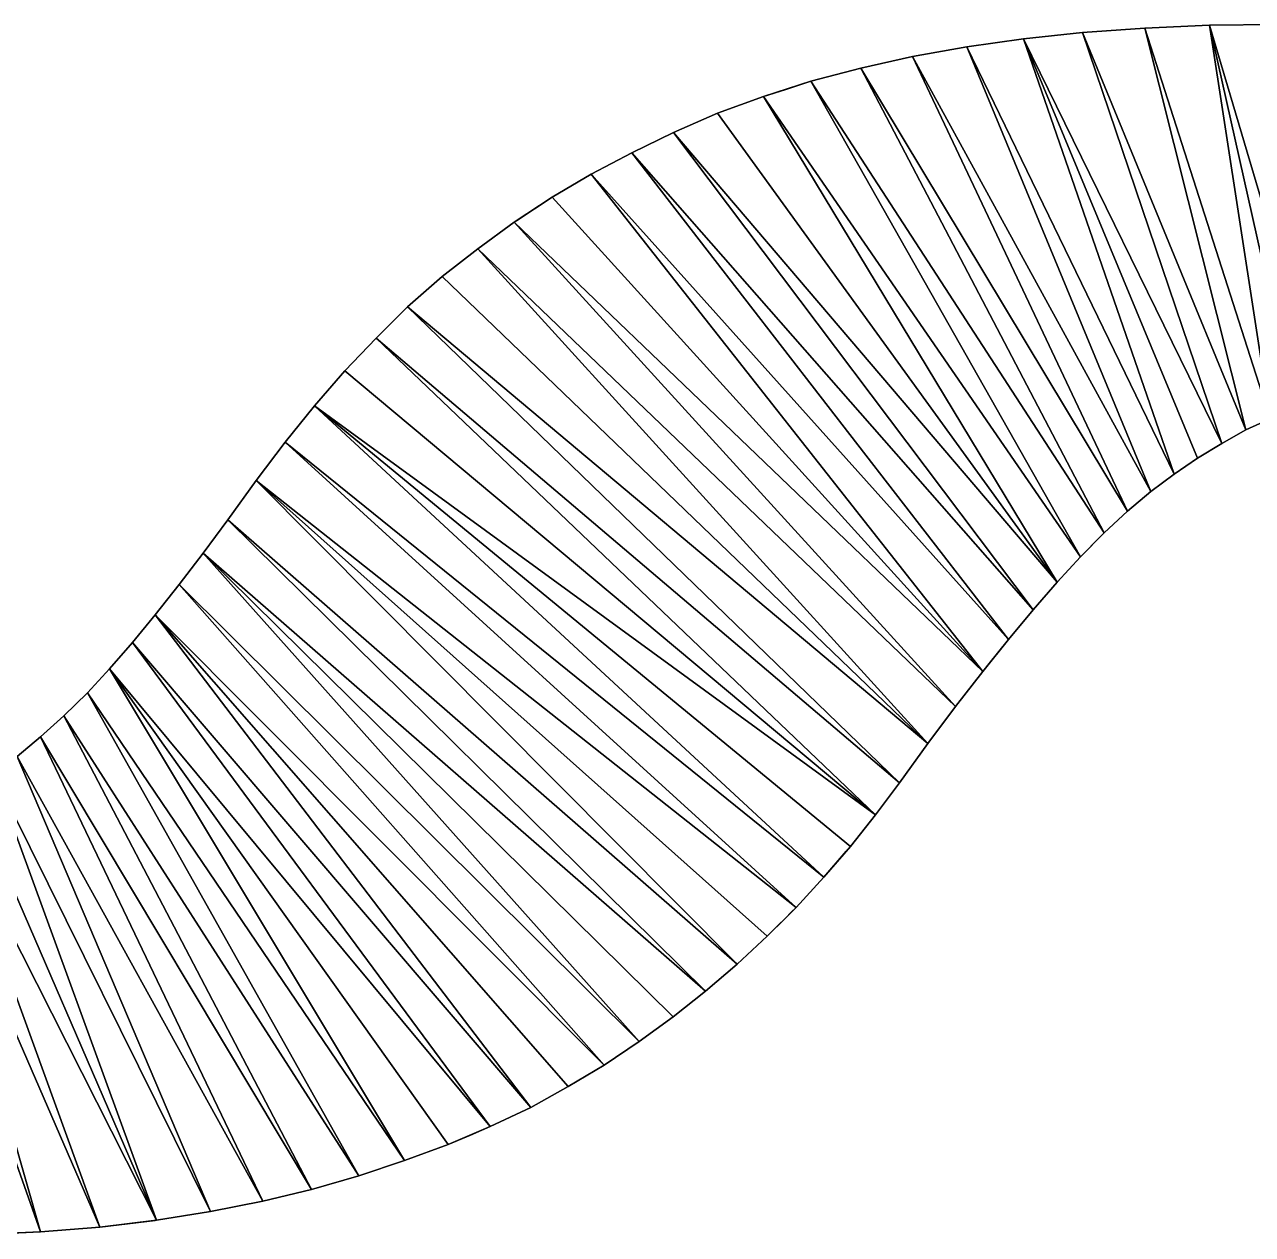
# Model space of a CAD drawing. Header units: inches. Extents: x 62 to 1153, y 3 to 780.
# Drawn here: x 407.279 to 409.273, y 195.275 to 197.239 of the extents above; entities that cross this region are included whole.
import ezdxf

# ---------------------------------------------------------------- set-up
doc = ezdxf.new("R2010")
doc.units = ezdxf.units.IN
doc.header["$MEASUREMENT"] = 0
doc.layers.add('ConstLine', color=6, linetype='Continuous')
doc.layers.add('ObjLayer', color=2, linetype='Continuous')

msp = doc.modelspace()

# ---------------------------------------------------------------- linework, layer by layer
at = {"layer": 'ConstLine'}
for points in [[(409.0979, 197.2326, 5), (408.9969, 197.2256, 5), (409.2619, 196.5806, 5)], [(409.0979, 197.2326, 4), (408.9969, 197.2256, 4), (408.9969, 197.2256, 5)], [(409.0979, 197.2326, 4), (408.9969, 197.2256, 5), (409.0979, 197.2326, 5)], [(409.2029, 197.2376, 5), (409.0979, 197.2326, 5), (409.3019, 196.5986, 5)], [(409.2029, 197.2376, 4), (409.0979, 197.2326, 4), (409.0979, 197.2326, 5)], [(409.2029, 197.2376, 4), (409.0979, 197.2326, 5), (409.2029, 197.2376, 5)], [(409.2619, 196.5806, 5), (409.3019, 196.5986, 5), (409.0979, 197.2326, 5)], [(409.3129, 197.2386, 5), (409.2029, 197.2376, 5), (409.3839, 196.6286, 5)], [(409.3129, 197.2386, 4), (409.2029, 197.2376, 4), (409.2029, 197.2376, 5)], [(409.3129, 197.2386, 4), (409.2029, 197.2376, 5), (409.3129, 197.2386, 5)], [(409.3429, 196.6146, 5), (409.3839, 196.6286, 5), (409.2029, 197.2376, 5)], [(409.3019, 196.5986, 5), (409.3429, 196.6146, 5), (409.2029, 197.2376, 5)], [(408.9009, 197.2156, 5), (408.8089, 197.2026, 5), (409.1459, 196.5086, 5)], [(408.9009, 197.2156, 4), (408.8089, 197.2026, 4), (408.8089, 197.2026, 5)], [(408.9009, 197.2156, 4), (408.8089, 197.2026, 5), (408.9009, 197.2156, 5)], [(408.9969, 197.2256, 5), (408.9009, 197.2156, 5), (409.2229, 196.5586, 5)], [(408.9969, 197.2256, 4), (408.9009, 197.2156, 4), (408.9009, 197.2156, 5)], [(408.9969, 197.2256, 4), (408.9009, 197.2156, 5), (408.9969, 197.2256, 5)], [(409.1839, 196.5346, 5), (409.2229, 196.5586, 5), (408.9009, 197.2156, 5)], [(409.1459, 196.5086, 5), (409.1839, 196.5346, 5), (408.9009, 197.2156, 5)], [(409.2229, 196.5586, 5), (409.2619, 196.5806, 5), (408.9969, 197.2256, 5)], [(408.7209, 197.1866, 5), (409.1079, 196.4806, 5), (408.8089, 197.2026, 5)], [(408.8089, 197.2026, 4), (408.7209, 197.1866, 4), (408.7209, 197.1866, 5)], [(408.8089, 197.2026, 4), (408.7209, 197.1866, 5), (408.8089, 197.2026, 5)], [(409.1079, 196.4806, 5), (409.1459, 196.5086, 5), (408.8089, 197.2026, 5)], [(409.0319, 196.4136, 5), (408.6369, 197.1676, 5), (408.5559, 197.1466, 5)], [(408.6369, 197.1676, 4), (408.5559, 197.1466, 4), (408.5559, 197.1466, 5)], [(408.6369, 197.1676, 4), (408.5559, 197.1466, 5), (408.6369, 197.1676, 5)], [(408.6369, 197.1676, 5), (409.0699, 196.4486, 5), (408.7209, 197.1866, 5)], [(408.7209, 197.1866, 4), (408.6369, 197.1676, 4), (408.6369, 197.1676, 5)], [(408.7209, 197.1866, 4), (408.6369, 197.1676, 5), (408.7209, 197.1866, 5)], [(409.0699, 196.4486, 5), (408.6369, 197.1676, 5), (409.0319, 196.4136, 5)], [(409.1079, 196.4806, 5), (408.7209, 197.1866, 5), (409.0699, 196.4486, 5)], [(408.5559, 197.1466, 5), (408.4789, 197.1216, 5), (408.9939, 196.3746, 5)], [(408.5149, 197.1333, 4), (408.4789, 197.1216, 5), (408.5559, 197.1466, 5)], [(408.5149, 197.1333, 4), (408.4789, 197.1216, 4), (408.4789, 197.1216, 5)], [(408.5559, 197.1466, 4), (408.5149, 197.1333, 4), (408.5559, 197.1466, 5)], [(409.0319, 196.4136, 5), (408.5559, 197.1466, 5), (408.9939, 196.3746, 5)], [(408.4039, 197.0946, 5), (408.9559, 196.3336, 5), (408.4789, 197.1216, 5)], [(408.4789, 197.1216, 4), (408.4039, 197.0946, 4), (408.4039, 197.0946, 5)], [(408.4789, 197.1216, 4), (408.4039, 197.0946, 5), (408.4789, 197.1216, 5)], [(408.9939, 196.3746, 5), (408.4789, 197.1216, 5), (408.9559, 196.3336, 5)], [(408.3329, 197.0636, 5), (408.9559, 196.3336, 5), (408.4039, 197.0946, 5)], [(408.4039, 197.0946, 4), (408.3329, 197.0636, 4), (408.3329, 197.0636, 5)], [(408.4039, 197.0946, 4), (408.3329, 197.0636, 5), (408.4039, 197.0946, 5)], [(408.2649, 197.0306, 5), (408.9169, 196.2886, 5), (408.3329, 197.0636, 5)], [(408.3329, 197.0636, 4), (408.2649, 197.0306, 4), (408.2649, 197.0306, 5)], [(408.3329, 197.0636, 4), (408.2649, 197.0306, 5), (408.3329, 197.0636, 5)], [(408.9559, 196.3336, 5), (408.3329, 197.0636, 5), (408.9169, 196.2886, 5)], [(408.1989, 196.9956, 5), (408.8769, 196.2406, 5), (408.2649, 197.0306, 5)], [(408.2649, 197.0306, 4), (408.1989, 196.9956, 4), (408.1989, 196.9956, 5)], [(408.2649, 197.0306, 4), (408.1989, 196.9956, 5), (408.2649, 197.0306, 5)], [(408.9169, 196.2886, 5), (408.2649, 197.0306, 5), (408.8769, 196.2406, 5)], [(408.1359, 196.9586, 5), (408.8349, 196.1886, 5), (408.1989, 196.9956, 5)], [(408.1989, 196.9956, 4), (408.1359, 196.9586, 4), (408.1359, 196.9586, 5)], [(408.1989, 196.9956, 4), (408.1359, 196.9586, 5), (408.1989, 196.9956, 5)], [(408.8769, 196.2406, 5), (408.1989, 196.9956, 5), (408.8349, 196.1886, 5)], [(408.0739, 196.9176, 5), (408.8349, 196.1886, 5), (408.1359, 196.9586, 5)], [(408.0739, 196.9176, 5), (408.1359, 196.9586, 5), (408.0784, 196.9206, 4)], [(408.1359, 196.9586, 4), (408.0784, 196.9206, 4), (408.1359, 196.9586, 5)], [(408.0739, 196.9176, 4), (408.0149, 196.8746, 4), (408.0149, 196.8746, 5)], [(408.0739, 196.9176, 4), (408.0149, 196.8746, 5), (408.0739, 196.9176, 5)], [(408.0739, 196.9176, 5), (408.0149, 196.8746, 5), (408.7909, 196.1316, 5)], [(408.0784, 196.9206, 4), (408.0739, 196.9176, 4), (408.0739, 196.9176, 5)], [(408.7909, 196.1316, 5), (408.8349, 196.1886, 5), (408.0739, 196.9176, 5)], [(408.0149, 196.8746, 4), (407.9569, 196.8296, 4), (407.9569, 196.8296, 5)], [(408.0149, 196.8746, 4), (407.9569, 196.8296, 5), (408.0149, 196.8746, 5)], [(408.0149, 196.8746, 5), (407.9569, 196.8296, 5), (408.7459, 196.0716, 5)], [(408.7459, 196.0716, 5), (408.7909, 196.1316, 5), (408.0149, 196.8746, 5)], [(407.9569, 196.8296, 4), (407.9009, 196.7806, 4), (407.9009, 196.7806, 5)], [(407.9569, 196.8296, 4), (407.9009, 196.7806, 5), (407.9569, 196.8296, 5)], [(407.9569, 196.8296, 5), (407.9009, 196.7806, 5), (408.7459, 196.0716, 5)], [(407.9009, 196.7806, 4), (407.8499, 196.7296, 4), (407.8499, 196.7296, 5)], [(407.9009, 196.7806, 4), (407.8499, 196.7296, 5), (407.9009, 196.7806, 5)], [(407.9009, 196.7806, 5), (407.8499, 196.7296, 5), (408.6999, 196.0076, 5)], [(408.6999, 196.0076, 5), (408.7459, 196.0716, 5), (407.9009, 196.7806, 5)], [(407.8499, 196.7296, 4), (407.7989, 196.6766, 4), (407.7989, 196.6766, 5)], [(407.8499, 196.7296, 4), (407.7989, 196.6766, 5), (407.8499, 196.7296, 5)], [(407.8499, 196.7296, 5), (407.7989, 196.6766, 5), (408.6609, 195.9556, 5)], [(408.6609, 195.9556, 5), (408.6999, 196.0076, 5), (407.8499, 196.7296, 5)], [(407.7989, 196.6766, 4), (407.7499, 196.6196, 4), (407.7499, 196.6196, 5)], [(407.7989, 196.6766, 4), (407.7499, 196.6196, 5), (407.7989, 196.6766, 5)], [(407.7989, 196.6766, 5), (407.7499, 196.6196, 5), (408.6609, 195.9556, 5)], [(407.7499, 196.6196, 4), (407.7019, 196.5606, 4), (407.7019, 196.5606, 5)], [(407.7499, 196.6196, 4), (407.7019, 196.5606, 5), (407.7499, 196.6196, 5)], [(407.7499, 196.6196, 5), (407.7019, 196.5606, 5), (408.5769, 195.8546, 5)], [(408.5769, 195.8546, 5), (408.6199, 195.9046, 5), (407.7499, 196.6196, 5)], [(408.6199, 195.9046, 5), (408.6609, 195.9556, 5), (407.7499, 196.6196, 5)], [(409.3019, 196.5986, 4), (409.3019, 196.5986, 5), (409.2619, 196.5806, 5)], [(409.3019, 196.5986, 4), (409.2619, 196.5806, 5), (409.2619, 196.5806, 4)], [(409.2619, 196.5806, 4), (409.2619, 196.5806, 5), (409.2229, 196.5586, 5)], [(409.2619, 196.5806, 4), (409.2229, 196.5586, 5), (409.2229, 196.5586, 4)], [(407.7019, 196.5606, 4), (407.6549, 196.4986, 4), (407.6549, 196.4986, 5)], [(407.7019, 196.5606, 4), (407.6549, 196.4986, 5), (407.7019, 196.5606, 5)], [(407.7019, 196.5606, 5), (407.6549, 196.4986, 5), (408.5319, 195.8056, 5)], [(408.5319, 195.8056, 5), (408.5769, 195.8546, 5), (407.7019, 196.5606, 5)], [(409.2229, 196.5586, 4), (409.2229, 196.5586, 5), (409.1839, 196.5346, 5)], [(409.2229, 196.5586, 4), (409.1839, 196.5346, 5), (409.1839, 196.5346, 4)], [(409.1839, 196.5346, 4), (409.1839, 196.5346, 5), (409.1459, 196.5086, 5)], [(409.1839, 196.5346, 4), (409.1459, 196.5086, 5), (409.1459, 196.5086, 4)], [(407.6549, 196.4986, 4), (407.6089, 196.4346, 4), (407.6089, 196.4346, 5)], [(407.6549, 196.4986, 4), (407.6089, 196.4346, 5), (407.6549, 196.4986, 5)], [(407.6549, 196.4986, 5), (407.6089, 196.4346, 5), (408.4359, 195.7136, 5)], [(408.4849, 195.7586, 5), (408.5319, 195.8056, 5), (407.6549, 196.4986, 5)], [(408.4359, 195.7136, 5), (408.4849, 195.7586, 5), (407.6549, 196.4986, 5)], [(409.1459, 196.5086, 4), (409.1459, 196.5086, 5), (409.1079, 196.4806, 5)], [(409.1459, 196.5086, 4), (409.1079, 196.4806, 5), (409.1079, 196.4806, 4)], [(409.1079, 196.4806, 4), (409.1079, 196.4806, 5), (409.0699, 196.4486, 5)], [(409.1079, 196.4806, 4), (409.0699, 196.4486, 5), (409.0699, 196.4486, 4)], [(407.6089, 196.4346, 4), (407.5689, 196.3806, 4), (407.5689, 196.3806, 5)], [(407.6089, 196.4346, 4), (407.5689, 196.3806, 5), (407.6089, 196.4346, 5)], [(407.6089, 196.4346, 5), (407.5689, 196.3806, 5), (408.3849, 195.6696, 5)], [(408.3849, 195.6696, 5), (408.4359, 195.7136, 5), (407.6089, 196.4346, 5)], [(409.0699, 196.4486, 4), (409.0699, 196.4486, 5), (409.0319, 196.4136, 5)], [(409.0699, 196.4486, 4), (409.0319, 196.4136, 5), (409.0319, 196.4136, 4)], [(409.0319, 196.4136, 5), (408.9939, 196.3746, 5), (409.027, 196.4086, 4)], [(409.0319, 196.4136, 4), (409.0319, 196.4136, 5), (409.027, 196.4086, 4)], [(408.9939, 196.3746, 5), (408.9939, 196.3746, 4), (409.027, 196.4086, 4)], [(407.5689, 196.3806, 4), (407.5299, 196.3296, 4), (407.5299, 196.3296, 5)], [(407.5689, 196.3806, 4), (407.5299, 196.3296, 5), (407.5689, 196.3806, 5)], [(407.5689, 196.3806, 5), (407.5299, 196.3296, 5), (408.2769, 195.5876, 5)], [(408.2769, 195.5876, 5), (408.3319, 195.6276, 5), (407.5689, 196.3806, 5)], [(408.3319, 195.6276, 5), (408.3849, 195.6696, 5), (407.5689, 196.3806, 5)], [(408.9939, 196.3746, 4), (408.9939, 196.3746, 5), (408.9559, 196.3336, 5)], [(408.9939, 196.3746, 4), (408.9559, 196.3336, 5), (408.9559, 196.3336, 4)], [(407.5299, 196.3296, 4), (407.4909, 196.2806, 4), (407.4909, 196.2806, 5)], [(407.5299, 196.3296, 4), (407.4909, 196.2806, 5), (407.5299, 196.3296, 5)], [(407.5299, 196.3296, 5), (407.4909, 196.2806, 5), (408.2199, 195.5496, 5)], [(408.2199, 195.5496, 5), (408.2769, 195.5876, 5), (407.5299, 196.3296, 5)], [(408.9559, 196.3336, 4), (408.9559, 196.3336, 5), (408.9169, 196.2886, 5)], [(408.9559, 196.3336, 4), (408.9169, 196.2886, 5), (408.9169, 196.2886, 4)], [(407.4909, 196.2806, 4), (407.4539, 196.2356, 4), (407.4539, 196.2356, 5)], [(407.4909, 196.2806, 4), (407.4539, 196.2356, 5), (407.4909, 196.2806, 5)], [(407.4909, 196.2806, 5), (407.4539, 196.2356, 5), (408.1009, 195.4806, 5)], [(408.1619, 195.5146, 5), (408.2199, 195.5496, 5), (407.4909, 196.2806, 5)], [(408.1009, 195.4806, 5), (408.1619, 195.5146, 5), (407.4909, 196.2806, 5)], [(408.9169, 196.2886, 4), (408.9169, 196.2886, 5), (408.8769, 196.2406, 5)], [(408.9169, 196.2886, 4), (408.8769, 196.2406, 5), (408.8769, 196.2406, 4)], [(407.4539, 196.2356, 4), (407.4169, 196.1926, 4), (407.4169, 196.1926, 5)], [(407.4539, 196.2356, 4), (407.4169, 196.1926, 5), (407.4539, 196.2356, 5)], [(407.4539, 196.2356, 5), (407.4169, 196.1926, 5), (408.0349, 195.4496, 5)], [(408.0349, 195.4496, 5), (408.1009, 195.4806, 5), (407.4539, 196.2356, 5)], [(408.8769, 196.2406, 5), (408.8349, 196.1886, 5), (408.8454, 196.2016, 4)], [(408.8769, 196.2406, 4), (408.8769, 196.2406, 5), (408.8454, 196.2016, 4)], [(407.4169, 196.1926, 4), (407.3809, 196.1536, 4), (407.3809, 196.1536, 5)], [(407.4169, 196.1926, 4), (407.3809, 196.1536, 5), (407.4169, 196.1926, 5)], [(407.4169, 196.1926, 5), (407.3809, 196.1536, 5), (407.8959, 195.3946, 5)], [(407.9669, 195.4206, 5), (408.0349, 195.4496, 5), (407.4169, 196.1926, 5)], [(407.8959, 195.3946, 5), (407.9669, 195.4206, 5), (407.4169, 196.1926, 5)], [(408.8349, 196.1886, 4), (408.8454, 196.2016, 4), (408.8349, 196.1886, 5)], [(408.8349, 196.1886, 4), (408.8349, 196.1886, 5), (408.7909, 196.1316, 5)], [(408.8349, 196.1886, 4), (408.7909, 196.1316, 5), (408.7909, 196.1316, 4)], [(407.3809, 196.1536, 4), (407.3429, 196.1166, 4), (407.3429, 196.1166, 5)], [(407.3809, 196.1536, 4), (407.3429, 196.1166, 5), (407.3809, 196.1536, 5)], [(407.3809, 196.1536, 5), (407.3429, 196.1166, 5), (407.8219, 195.3696, 5)], [(407.8219, 195.3696, 5), (407.8959, 195.3946, 5), (407.3809, 196.1536, 5)], [(408.7909, 196.1316, 4), (408.7909, 196.1316, 5), (408.7459, 196.0716, 5)], [(408.7909, 196.1316, 4), (408.7459, 196.0716, 5), (408.7459, 196.0716, 4)], [(407.3429, 196.1166, 4), (407.3049, 196.0826, 4), (407.3049, 196.0826, 5)], [(407.3429, 196.1166, 4), (407.3049, 196.0826, 5), (407.3429, 196.1166, 5)], [(407.3429, 196.1166, 5), (407.3049, 196.0826, 5), (407.7449, 195.3476, 5)], [(407.7449, 195.3476, 5), (407.8219, 195.3696, 5), (407.3429, 196.1166, 5)], [(407.3049, 196.0826, 4), (407.2669, 196.0506, 4), (407.2669, 196.0506, 5)], [(407.3049, 196.0826, 4), (407.2669, 196.0506, 5), (407.3049, 196.0826, 5)], [(407.3049, 196.0826, 5), (407.2669, 196.0506, 5), (407.6659, 195.3286, 5)], [(407.6659, 195.3286, 5), (407.7449, 195.3476, 5), (407.3049, 196.0826, 5)], [(408.7459, 196.0716, 4), (408.7459, 196.0716, 5), (408.6999, 196.0076, 5)], [(408.7459, 196.0716, 4), (408.6999, 196.0076, 5), (408.6999, 196.0076, 4)], [(407.2669, 196.0506, 5), (407.2289, 196.0206, 5), (407.5809, 195.3116, 5)], [(407.5809, 195.3116, 5), (407.6659, 195.3286, 5), (407.2669, 196.0506, 5)], [(407.2289, 196.0206, 5), (407.1909, 195.9946, 5), (407.4929, 195.2976, 5)], [(407.4929, 195.2976, 5), (407.5809, 195.3116, 5), (407.2289, 196.0206, 5)], [(407.1909, 195.9946, 5), (407.1529, 195.9696, 5), (407.4929, 195.2976, 5)], [(408.6999, 196.0076, 4), (408.6999, 196.0076, 5), (408.6609, 195.9556, 5)], [(408.6999, 196.0076, 4), (408.6609, 195.9556, 5), (408.6609, 195.9556, 4)], [(407.1529, 195.9696, 5), (407.1139, 195.9476, 5), (407.4009, 195.2866, 5)], [(407.4009, 195.2866, 5), (407.4929, 195.2976, 5), (407.1529, 195.9696, 5)], [(408.6609, 195.9556, 4), (408.6609, 195.9556, 5), (408.6199, 195.9046, 5)], [(408.6609, 195.9556, 4), (408.6199, 195.9046, 5), (408.6199, 195.9046, 4)], [(407.1139, 195.9476, 5), (407.0749, 195.9286, 5), (407.3049, 195.2786, 5)], [(407.3049, 195.2786, 5), (407.4009, 195.2866, 5), (407.1139, 195.9476, 5)], [(407.2059, 195.2746, 5), (407.3049, 195.2786, 5), (407.0749, 195.9286, 5)], [(408.6199, 195.9046, 5), (408.5769, 195.8546, 5), (408.613, 195.8966, 4)], [(408.5769, 195.8546, 4), (408.613, 195.8966, 4), (408.5769, 195.8546, 5)], [(408.6199, 195.9046, 4), (408.6199, 195.9046, 5), (408.613, 195.8966, 4)], [(408.5769, 195.8546, 4), (408.5769, 195.8546, 5), (408.5319, 195.8056, 5)], [(408.5769, 195.8546, 4), (408.5319, 195.8056, 5), (408.5319, 195.8056, 4)], [(408.5319, 195.8056, 5), (408.4849, 195.7586, 5), (408.5149, 195.7886, 4)], [(408.5239, 195.7976, 4), (408.5319, 195.8056, 5), (408.5149, 195.7886, 4)], [(408.5319, 195.8056, 4), (408.5319, 195.8056, 5), (408.5239, 195.7976, 4)], [(408.4849, 195.7586, 4), (408.5149, 195.7886, 4), (408.4849, 195.7586, 5)], [(408.4849, 195.7586, 4), (408.4849, 195.7586, 5), (408.4359, 195.7136, 5)], [(408.4849, 195.7586, 4), (408.4359, 195.7136, 5), (408.4359, 195.7136, 4)], [(408.4359, 195.7136, 4), (408.4359, 195.7136, 5), (408.3849, 195.6696, 5)], [(408.4359, 195.7136, 4), (408.3849, 195.6696, 5), (408.3849, 195.6696, 4)], [(408.3849, 195.6696, 4), (408.3849, 195.6696, 5), (408.3319, 195.6276, 5)], [(408.3849, 195.6696, 4), (408.3319, 195.6276, 5), (408.3319, 195.6276, 4)], [(408.3319, 195.6276, 4), (408.3319, 195.6276, 5), (408.2769, 195.5876, 5)], [(408.3319, 195.6276, 4), (408.2769, 195.5876, 5), (408.2769, 195.5876, 4)], [(408.2769, 195.5876, 4), (408.2769, 195.5876, 5), (408.2199, 195.5496, 5)], [(408.2769, 195.5876, 4), (408.2199, 195.5496, 5), (408.2199, 195.5496, 4)], [(408.2199, 195.5496, 4), (408.2199, 195.5496, 5), (408.1619, 195.5146, 5)], [(408.2199, 195.5496, 4), (408.1619, 195.5146, 5), (408.1619, 195.5146, 4)], [(408.1619, 195.5146, 4), (408.1619, 195.5146, 5), (408.1009, 195.4806, 5)], [(408.1619, 195.5146, 4), (408.1009, 195.4806, 5), (408.1009, 195.4806, 4)], [(408.1009, 195.4806, 4), (408.1009, 195.4806, 5), (408.0349, 195.4496, 5)], [(408.1009, 195.4806, 4), (408.0349, 195.4496, 5), (408.0349, 195.4496, 4)], [(408.0349, 195.4496, 5), (407.9669, 195.4206, 5), (408.0029, 195.436, 4)], [(407.9669, 195.4206, 4), (408.0029, 195.436, 4), (407.9669, 195.4206, 5)], [(408.0349, 195.4496, 4), (408.0349, 195.4496, 5), (408.0029, 195.436, 4)], [(407.9669, 195.4206, 4), (407.9669, 195.4206, 5), (407.8959, 195.3946, 5)], [(407.9669, 195.4206, 4), (407.8959, 195.3946, 5), (407.8959, 195.3946, 4)], [(407.8959, 195.3946, 4), (407.8959, 195.3946, 5), (407.8219, 195.3696, 5)], [(407.8959, 195.3946, 4), (407.8219, 195.3696, 5), (407.8219, 195.3696, 4)], [(407.8219, 195.3696, 4), (407.8219, 195.3696, 5), (407.7449, 195.3476, 5)], [(407.8219, 195.3696, 4), (407.7449, 195.3476, 5), (407.7449, 195.3476, 4)], [(407.7449, 195.3476, 4), (407.7449, 195.3476, 5), (407.6659, 195.3286, 5)], [(407.7449, 195.3476, 4), (407.6659, 195.3286, 5), (407.6659, 195.3286, 4)], [(407.6659, 195.3286, 4), (407.6659, 195.3286, 5), (407.5809, 195.3116, 5)], [(407.6659, 195.3286, 4), (407.5809, 195.3116, 5), (407.5809, 195.3116, 4)], [(407.4929, 195.2976, 5), (407.4009, 195.2866, 5), (407.4909, 195.2974, 4)], [(407.4009, 195.2866, 4), (407.4909, 195.2974, 4), (407.4009, 195.2866, 5)], [(407.4929, 195.2976, 4), (407.4929, 195.2976, 5), (407.4909, 195.2974, 4)], [(407.5809, 195.3116, 4), (407.5809, 195.3116, 5), (407.4929, 195.2976, 5)], [(407.5809, 195.3116, 4), (407.4929, 195.2976, 5), (407.4929, 195.2976, 4)], [(407.3049, 195.2786, 4), (407.3049, 195.2786, 5), (407.2059, 195.2746, 5)], [(407.3049, 195.2786, 4), (407.2059, 195.2746, 5), (407.2059, 195.2746, 4)], [(407.4009, 195.2866, 4), (407.4009, 195.2866, 5), (407.3049, 195.2786, 5)], [(407.4009, 195.2866, 4), (407.3049, 195.2786, 5), (407.3049, 195.2786, 4)]]:
    msp.add_3dface(points, dxfattribs=at)
at = {"layer": 'ObjLayer'}
for p, q in [((409.0979, 197.2326, 4), (408.9969, 197.2256, 4)), ((409.2029, 197.2376, 4), (409.0979, 197.2326, 4)), ((409.3129, 197.2386, 4), (409.2029, 197.2376, 4)), ((408.9009, 197.2156, 4), (408.8089, 197.2026, 4)), ((408.9969, 197.2256, 4), (408.9009, 197.2156, 4)), ((408.8089, 197.2026, 4), (408.7209, 197.1866, 4)), ((408.6369, 197.1676, 4), (408.5559, 197.1466, 4)), ((408.7209, 197.1866, 4), (408.6369, 197.1676, 4)), ((408.5559, 197.1466, 4), (408.4789, 197.1216, 4)), ((408.4789, 197.1216, 4), (408.4039, 197.0946, 4)), ((408.4039, 197.0946, 4), (408.3329, 197.0636, 4)), ((408.3329, 197.0636, 4), (408.2649, 197.0306, 4)), ((408.2649, 197.0306, 4), (408.1989, 196.9956, 4)), ((408.1989, 196.9956, 4), (408.1359, 196.9586, 4)), ((408.1359, 196.9586, 4), (408.0739, 196.9176, 4)), ((408.0739, 196.9176, 4), (408.0149, 196.8746, 4)), ((408.0149, 196.8746, 4), (407.9569, 196.8296, 4)), ((407.9569, 196.8296, 4), (407.9009, 196.7806, 5)), ((407.9009, 196.7806, 5), (407.8499, 196.7296, 4)), ((407.8499, 196.7296, 4), (407.7989, 196.6766, 4)), ((407.7989, 196.6766, 4), (407.7499, 196.6196, 4)), ((407.7499, 196.6196, 4), (407.7019, 196.5606, 4)), ((409.2619, 196.5806, 4), (409.3019, 196.5986, 4)), ((409.2229, 196.5586, 4), (409.2619, 196.5806, 4)), ((407.7019, 196.5606, 4), (407.6549, 196.4986, 4)), ((409.1839, 196.5346, 4), (409.2229, 196.5586, 4)), ((409.1459, 196.5086, 4), (409.1839, 196.5346, 4)), ((407.6549, 196.4986, 4), (407.6089, 196.4346, 4)), ((409.1079, 196.4806, 4), (409.1459, 196.5086, 4)), ((409.0699, 196.4486, 4), (409.1079, 196.4806, 4)), ((407.6089, 196.4346, 4), (407.5689, 196.3806, 4)), ((409.0319, 196.4136, 4), (409.0699, 196.4486, 4)), ((408.9939, 196.3746, 4), (409.0319, 196.4136, 4)), ((407.5689, 196.3806, 4), (407.5299, 196.3296, 4)), ((408.9559, 196.3336, 4), (408.9939, 196.3746, 4)), ((407.5299, 196.3296, 4), (407.4909, 196.2806, 4)), ((408.9169, 196.2886, 4), (408.9559, 196.3336, 4)), ((407.4909, 196.2806, 4), (407.4539, 196.2356, 4)), ((408.8769, 196.2406, 4), (408.9169, 196.2886, 4)), ((407.4539, 196.2356, 4), (407.4169, 196.1926, 4)), ((408.8349, 196.1886, 4), (408.8769, 196.2406, 4)), ((407.4169, 196.1926, 4), (407.3809, 196.1536, 4)), ((408.7909, 196.1316, 4), (408.8349, 196.1886, 4)), ((407.3809, 196.1536, 4), (407.3429, 196.1166, 4)), ((408.7459, 196.0716, 4), (408.7909, 196.1316, 4)), ((407.3429, 196.1166, 4), (407.3049, 196.0826, 4)), ((407.3049, 196.0826, 4), (407.2669, 196.0506, 4)), ((408.6999, 196.0076, 4), (408.7459, 196.0716, 4)), ((408.6609, 195.9556, 4), (408.6999, 196.0076, 4)), ((408.6199, 195.9046, 4), (408.6609, 195.9556, 4)), ((408.5769, 195.8546, 4), (408.6199, 195.9046, 4)), ((408.5319, 195.8056, 4), (408.5769, 195.8546, 4)), ((408.4849, 195.7586, 4), (408.5319, 195.8056, 4)), ((408.4359, 195.7136, 4), (408.4849, 195.7586, 4)), ((408.3849, 195.6696, 4), (408.4359, 195.7136, 4)), ((408.3319, 195.6276, 4), (408.3849, 195.6696, 4)), ((408.2769, 195.5876, 4), (408.3319, 195.6276, 4)), ((408.2199, 195.5496, 4), (408.2769, 195.5876, 4)), ((408.1619, 195.5146, 4), (408.2199, 195.5496, 4)), ((408.1009, 195.4806, 4), (408.1619, 195.5146, 4)), ((408.0349, 195.4496, 4), (408.1009, 195.4806, 4)), ((407.9669, 195.4206, 4), (408.0349, 195.4496, 4)), ((407.8959, 195.3946, 4), (407.9669, 195.4206, 4)), ((407.8219, 195.3696, 4), (407.8959, 195.3946, 4)), ((407.7449, 195.3476, 4), (407.8219, 195.3696, 4)), ((407.6659, 195.3286, 4), (407.7449, 195.3476, 4)), ((407.5809, 195.3116, 4), (407.6659, 195.3286, 4)), ((407.4009, 195.2866, 4), (407.4929, 195.2976, 4)), ((407.4929, 195.2976, 4), (407.5809, 195.3116, 4)), ((407.2059, 195.2746, 4), (407.3049, 195.2786, 4)), ((407.3049, 195.2786, 4), (407.4009, 195.2866, 4))]:
    msp.add_line(p, q, dxfattribs=at)

doc.saveas('drawing.dxf')
